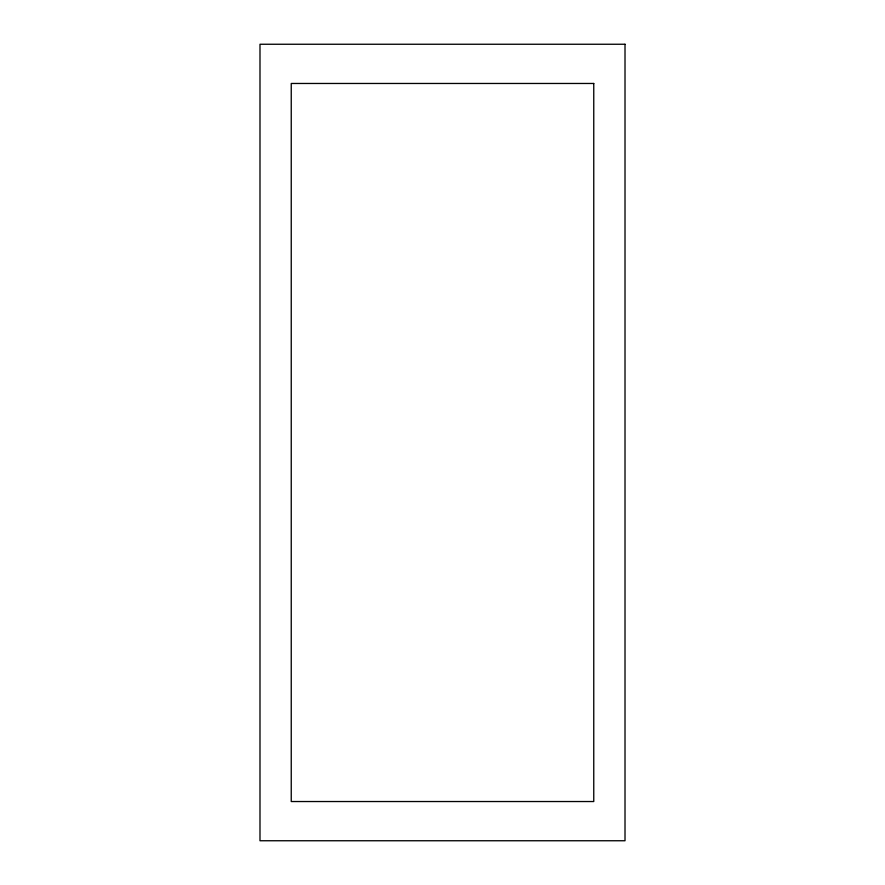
<?xml version="1.0" encoding="UTF-8"?>
<svg xmlns="http://www.w3.org/2000/svg" width="885" height="885" viewBox="0 0 885 885"><rect width="100%" height="100%" fill="white"/><g stroke="black" fill="none" stroke-linecap="round" stroke-linejoin="round"><path stroke-width="1.33" d="M625.009 44.25L259.991 44.25L259.991 840.75L625.009 840.75L625.009 44.25M593.758 83.467L291.242 83.467L291.242 801.533L593.758 801.533L593.758 83.467"/></g></svg>
